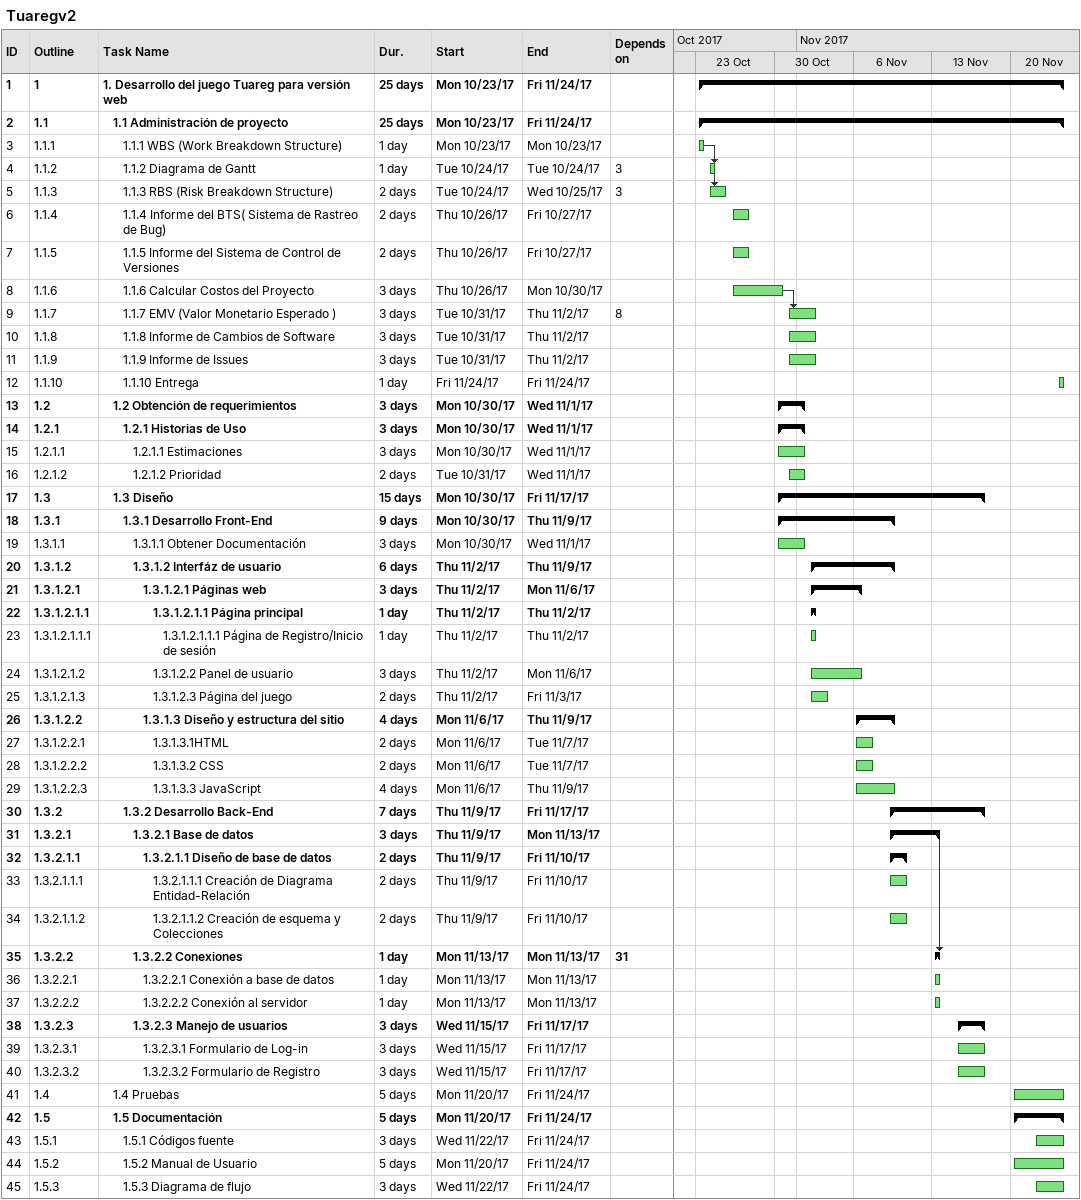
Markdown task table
Tuaregv2

| ID | WBS | Task | Duration | Start | Finish | Predecessors |
|---|---|---|---|---|---|---|
| 1 | 1 | **1. Desarrollo del juego Tuareg para versión web** | 25d | 2017-10-23 | 2017-11-24 |  |
| 2 | 1.1 | **1.1 Administración de proyecto** | 25d | 2017-10-23 | 2017-11-24 |  |
| 3 | 1.1.1 | 1.1.1 WBS (Work Breakdown Structure) | 1d | 2017-10-23 | 2017-10-23 |  |
| 4 | 1.1.2 | 1.1.2 Diagrama de Gantt | 1d | 2017-10-24 | 2017-10-24 | 3 |
| 5 | 1.1.3 | 1.1.3 RBS (Risk Breakdown Structure) | 2d | 2017-10-24 | 2017-10-25 | 3 |
| 6 | 1.1.4 | 1.1.4 Informe del BTS( Sistema de Rastreo de Bug) | 2d | 2017-10-26 | 2017-10-27 |  |
| 7 | 1.1.5 | 1.1.5 Informe del Sistema de Control de Versiones | 2d | 2017-10-26 | 2017-10-27 |  |
| 8 | 1.1.6 | 1.1.6 Calcular Costos del Proyecto | 3d | 2017-10-26 | 2017-10-30 |  |
| 9 | 1.1.7 | 1.1.7 EMV (Valor Monetario Esperado ) | 3d | 2017-10-31 | 2017-11-02 | 8 |
| 10 | 1.1.8 | 1.1.8 Informe de Cambios de Software | 3d | 2017-10-31 | 2017-11-02 |  |
| 11 | 1.1.9 | 1.1.9 Informe de Issues | 3d | 2017-10-31 | 2017-11-02 |  |
| 12 | 1.1.10 | 1.1.10 Entrega | 1d | 2017-11-24 | 2017-11-24 |  |
| 13 | 1.2 | **1.2 Obtención de requerimientos** | 3d | 2017-10-30 | 2017-11-01 |  |
| 14 | 1.2.1 | **1.2.1 Historias de Uso** | 3d | 2017-10-30 | 2017-11-01 |  |
| 15 | 1.2.1.1 | 1.2.1.1 Estimaciones | 3d | 2017-10-30 | 2017-11-01 |  |
| 16 | 1.2.1.2 | 1.2.1.2 Prioridad | 2d | 2017-10-31 | 2017-11-01 |  |
| 17 | 1.3 | **1.3 Diseño** | 15d | 2017-10-30 | 2017-11-17 |  |
| 18 | 1.3.1 | **1.3.1 Desarrollo Front-End** | 9d | 2017-10-30 | 2017-11-09 |  |
| 19 | 1.3.1.1 | 1.3.1.1 Obtener Documentación | 3d | 2017-10-30 | 2017-11-01 |  |
| 20 | 1.3.1.2 | **1.3.1.2 Interfáz de usuario** | 6d | 2017-11-02 | 2017-11-09 |  |
| 21 | 1.3.1.2.1 | **1.3.1.2.1 Páginas web** | 3d | 2017-11-02 | 2017-11-06 |  |
| 22 | 1.3.1.2.1.1 | **1.3.1.2.1.1 Página principal** | 1d | 2017-11-02 | 2017-11-02 |  |
| 23 | 1.3.1.2.1.1.1 | 1.3.1.2.1.1.1 Página de Registro/Inicio de sesión | 1d | 2017-11-02 | 2017-11-02 |  |
| 24 | 1.3.1.2.1.2 | 1.3.1.2.2 Panel de usuario | 3d | 2017-11-02 | 2017-11-06 |  |
| 25 | 1.3.1.2.1.3 | 1.3.1.2.3 Página del juego | 2d | 2017-11-02 | 2017-11-03 |  |
| 26 | 1.3.1.2.2 | **1.3.1.3 Diseño y estructura del sitio** | 4d | 2017-11-06 | 2017-11-09 |  |
| 27 | 1.3.1.2.2.1 | 1.3.1.3.1HTML | 2d | 2017-11-06 | 2017-11-07 |  |
| 28 | 1.3.1.2.2.2 | 1.3.1.3.2 CSS | 2d | 2017-11-06 | 2017-11-07 |  |
| 29 | 1.3.1.2.2.3 | 1.3.1.3.3 JavaScript | 4d | 2017-11-06 | 2017-11-09 |  |
| 30 | 1.3.2 | **1.3.2 Desarrollo Back-End** | 7d | 2017-11-09 | 2017-11-17 |  |
| 31 | 1.3.2.1 | **1.3.2.1 Base de datos** | 3d | 2017-11-09 | 2017-11-13 |  |
| 32 | 1.3.2.1.1 | **1.3.2.1.1 Diseño de base de datos** | 2d | 2017-11-09 | 2017-11-10 |  |
| 33 | 1.3.2.1.1.1 | 1.3.2.1.1.1 Creación de Diagrama Entidad-Relación | 2d | 2017-11-09 | 2017-11-10 |  |
| 34 | 1.3.2.1.1.2 | 1.3.2.1.1.2 Creación de esquema y Colecciones | 2d | 2017-11-09 | 2017-11-10 |  |
| 35 | 1.3.2.2 | **1.3.2.2 Conexiones** | 1d | 2017-11-13 | 2017-11-13 | 31 |
| 36 | 1.3.2.2.1 | 1.3.2.2.1 Conexión a base de datos | 1d | 2017-11-13 | 2017-11-13 |  |
| 37 | 1.3.2.2.2 | 1.3.2.2.2 Conexión al servidor | 1d | 2017-11-13 | 2017-11-13 |  |
| 38 | 1.3.2.3 | **1.3.2.3 Manejo de usuarios** | 3d | 2017-11-15 | 2017-11-17 |  |
| 39 | 1.3.2.3.1 | 1.3.2.3.1 Formulario de Log-in | 3d | 2017-11-15 | 2017-11-17 |  |
| 40 | 1.3.2.3.2 | 1.3.2.3.2 Formulario de Registro | 3d | 2017-11-15 | 2017-11-17 |  |
| 41 | 1.4 | 1.4 Pruebas | 5d | 2017-11-20 | 2017-11-24 |  |
| 42 | 1.5 | **1.5 Documentación** | 5d | 2017-11-20 | 2017-11-24 |  |
| 43 | 1.5.1 | 1.5.1 Códigos fuente | 3d | 2017-11-22 | 2017-11-24 |  |
| 44 | 1.5.2 | 1.5.2 Manual de Usuario | 5d | 2017-11-20 | 2017-11-24 |  |
| 45 | 1.5.3 | 1.5.3 Diagrama de flujo | 3d | 2017-11-22 | 2017-11-24 |  |
